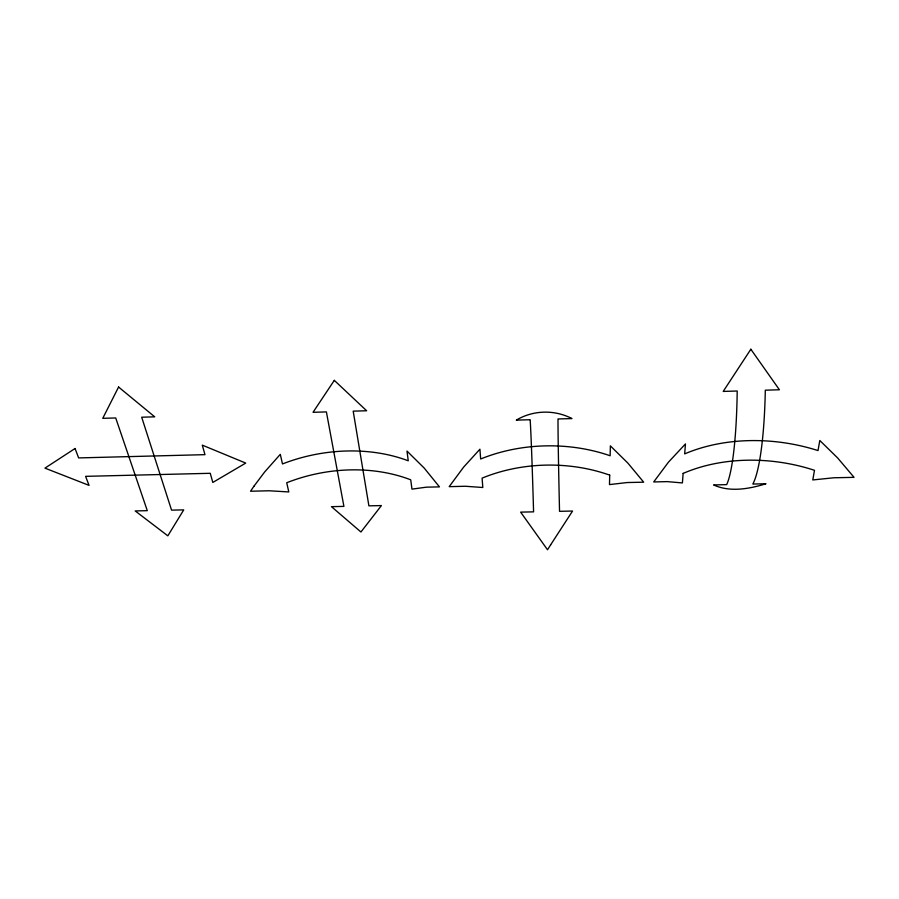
<?xml version="1.0" encoding="UTF-8"?>
<svg xmlns="http://www.w3.org/2000/svg" width="899" height="899" viewBox="0 0 899 899"><rect width="100%" height="100%" fill="white"/><g stroke="black" fill="none" stroke-linecap="round" stroke-linejoin="round"><path stroke-width="1.35" d="M609.702 475.122L609.488 484.595L627.21 482.538L643.695 482.19L627.907 463.131L610.365 445.859L610.14 455.759A142.312 104.936 -0.7 0 0 480.662 458.996L479.92 449.208L463.614 467.132L449.185 486.662L465.311 486.258L482.808 487.494L482.1 478.133A140.087 104.835 -0.5 0 1 609.702 475.133M683.15 473.391L682.397 482.932L667.17 481.617L653.697 481.954L668.474 462.142L685.454 443.937L684.678 453.894A149.369 104.835 9.4 0 1 818.011 450.579L819.809 440.488L837.688 458.007L854.05 477.347L833.845 477.774L812.775 479.942L814.494 470.301A146.998 104.689 9.9 0 0 683.15 473.402M118.578 387.042L102.756 418.327L115.713 417.956L147.29 510.666L135.187 510.935L167.832 535.838L183.733 509.879L171.563 510.138L141.694 417.215L154.718 416.833L118.578 387.042M550.626 544.861L547.513 549.761L520.645 512.127L533.579 511.857A141.312 1.877 88.6 0 0 530.174 419.732L516.307 420.114C533.208 410.023 554.526 409.506 571.966 418.574L558.009 418.956A141.604 1.36 88.5 0 0 559.538 511.317L572.551 511.037L550.626 544.861M750.845 349.239L723.201 391.425L737.202 391.009A123.017 16.98 89.1 0 1 726.662 484.64L713.604 484.943C730.1 492.483 749.328 488.887 765.982 483.752L752.845 484.044A123.242 19.508 89.2 0 0 765.307 390.188L779.411 389.773L750.845 349.239M334.304 380.356L313.032 412.304L326.393 411.911L343.912 506.384L331.461 506.665L360.937 531.994L381.412 505.575L368.893 505.845L353.195 411.146L366.635 410.764L334.304 380.356M253.9 486.28L250.529 491.236L269.172 490.775L288.804 491.944L286.725 482.741A138.008 101.632 -12.2 0 1 410.731 479.819L411.956 489.123L426.497 487.157L439.465 486.887L424.227 468.098L406.989 451.073L408.258 460.794A140.165 101.677 -12 0 0 282.477 463.94L280.297 454.332L264.643 471.986L253.9 486.28M75.055 448.5L44.95 468.132L89.035 485.37L85.607 476.346L210.242 473.301L212.827 482.437L245.73 463.086L202.275 445.129L204.972 454.658L78.629 457.917L75.055 448.5"/></g></svg>
